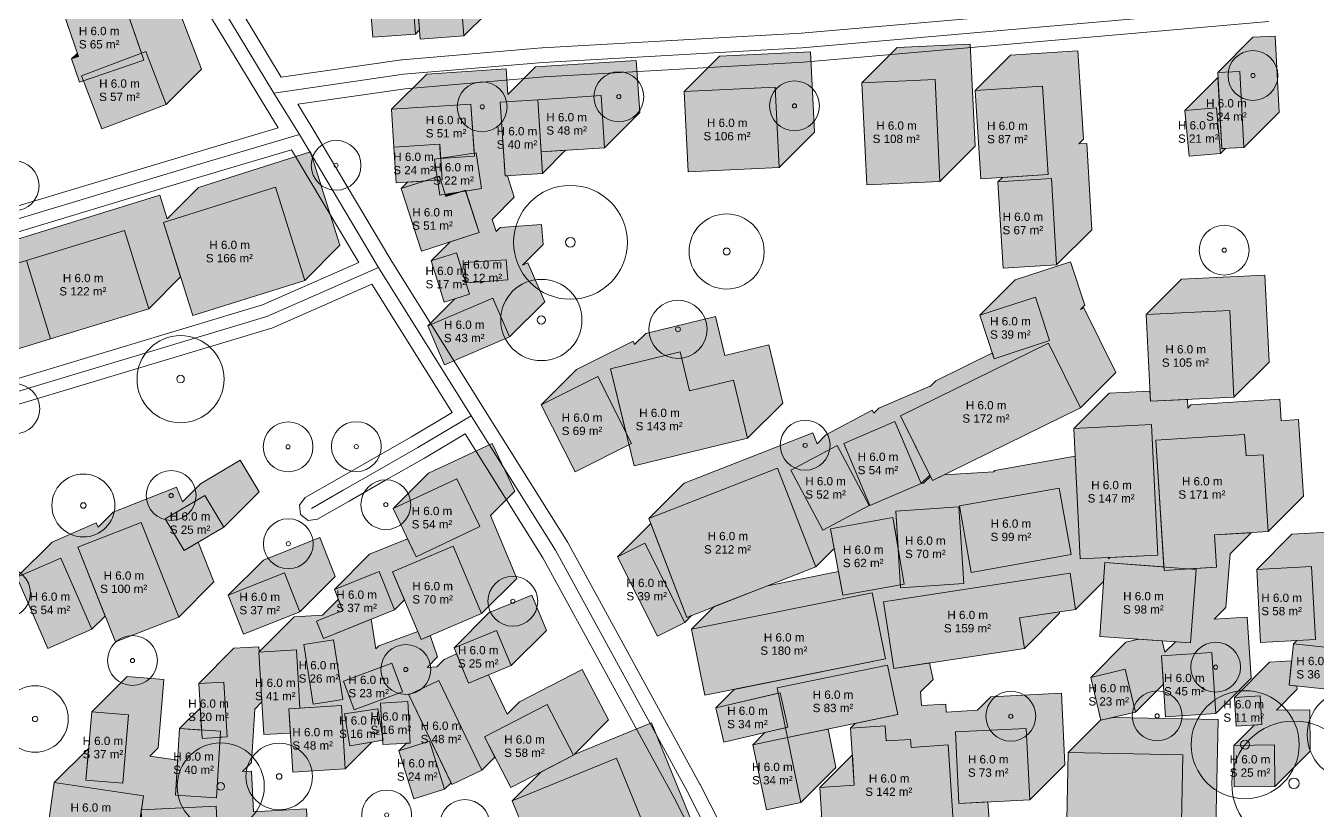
# Model space of a CAD drawing. Header units: metres. Extents: x -4 to 969, y -5 to 964.
# Drawn here: x 323.6 to 479, y 598.5 to 692.9 of the extents above; entities that cross this region are included whole.
import ezdxf

# ---------------------------------------------------------------- set-up
doc = ezdxf.new("R2010")
doc.units = ezdxf.units.M
doc.header["$MEASUREMENT"] = 0
for name, color, linetype, lineweight, true_color in [('TPX_BUILDING_AREAS_TEXT', 7, 'CONTINUOUS', 0, 0x000000), ('TPX_BUILDING_HEIGHTS_TEXT', 7, 'CONTINUOUS', 0, 0x000000), ('TPX_BUILDINGS', 7, 'CONTINUOUS', 0, 0x000000), ('TPX_BUILDINGS_HATCH', 7, 'CONTINUOUS', 0, 0xf0f0f0), ('TPX_BUILDINGS_SHADOWS_HATCH', 7, 'CONTINUOUS', 0, 0x000000), ('TPX_BUILDINGS_SHADOWS_OUTLINES', 7, 'CONTINUOUS', 0, 0x000000), ('TPX_ROADS_AXES', 7, 'CONTINUOUS', 0, 0x323232), ('TPX_ROADS_CONTOURS', 7, 'CONTINUOUS', 0, 0x646464), ('TPX_VEGETATION_TREES_INDIVIDUAL', 7, 'CONTINUOUS', 0, 0x136734)]:
    doc.layers.add(name, color=color, linetype=linetype, lineweight=lineweight, true_color=true_color)
doc.styles.add('TPX_TEXTE', font='arial.ttf')

# ---------------------------------------------------------------- blocks, each defined once
blk = doc.blocks.new('TREETR005_CR065')
at = {"layer": 'TPX_VEGETATION_TREES_INDIVIDUAL'}
for radius in [6.5, 0.542]:
    blk.add_circle((0, 0, 0.04), radius, dxfattribs=at)
blk = doc.blocks.new('TREETR005_CR049')
at = {"layer": 'TPX_VEGETATION_TREES_INDIVIDUAL'}
for radius in [4.89, 0.5]:
    blk.add_circle((0, 0, 0.04), radius, dxfattribs=at)
blk = doc.blocks.new('TREETR003_CR040')
at = {"layer": 'TPX_VEGETATION_TREES_INDIVIDUAL'}
for radius in [4, 0.333]:
    blk.add_circle((0, 0, 0.04), radius, dxfattribs=at)
blk = doc.blocks.new('TREETR003_CR030')
at = {"layer": 'TPX_VEGETATION_TREES_INDIVIDUAL'}
for radius in [3, 0.25]:
    blk.add_circle((0, 0, 0.04), radius, dxfattribs=at)
blk = doc.blocks.new('TREETR003_CR038')
at = {"layer": 'TPX_VEGETATION_TREES_INDIVIDUAL'}
for radius in [3.79, 0.333]:
    blk.add_circle((0, 0, 0.04), radius, dxfattribs=at)
blk = doc.blocks.new('TREETR005_CR052')
at = {"layer": 'TPX_VEGETATION_TREES_INDIVIDUAL'}
for radius in [5.24, 0.458]:
    blk.add_circle((0, 0, 0.04), radius, dxfattribs=at)
blk = doc.blocks.new('TREETR006_CR075')
at = {"layer": 'TPX_VEGETATION_TREES_INDIVIDUAL'}
for radius in [7.5, 0.625]:
    blk.add_circle((0, 0, 0.04), radius, dxfattribs=at)
blk = doc.blocks.new('TREETR006_CR069')
at = {"layer": 'TPX_VEGETATION_TREES_INDIVIDUAL'}
for radius in [6.85, 0.583]:
    blk.add_circle((0, 0, 0.04), radius, dxfattribs=at)
blk = doc.blocks.new('TREETR003_CR035')
at = {"layer": 'TPX_VEGETATION_TREES_INDIVIDUAL'}
for radius in [3.5, 0.292]:
    blk.add_circle((0, 0, 0.04), radius, dxfattribs=at)
blk = doc.blocks.new('TREETR005_CR054')
at = {"layer": 'TPX_VEGETATION_TREES_INDIVIDUAL'}
for radius in [5.44, 0.458]:
    blk.add_circle((0, 0, 0.04), radius, dxfattribs=at)
blk = doc.blocks.new('TREETR004_CR045')
at = {"layer": 'TPX_VEGETATION_TREES_INDIVIDUAL'}
for radius in [4.52, 0.417]:
    blk.add_circle((0, 0, 0.04), radius, dxfattribs=at)

msp = doc.modelspace()

# ---------------------------------------------------------------- hatches: boundary and pattern name
at = {"layer": 'TPX_BUILDINGS_HATCH'}
for points in [[(375.61, 700.53), (370.35, 700.11), (371.05, 691.29), (376.31, 691.7), (375.61, 700.53)], [(335, 696.84), (328.08, 694.48), (329.88, 689.2), (329.07, 688.92), (330.03, 686.11), (337.76, 688.77), (335, 696.84)], [(370.04, 697.55), (364.9, 697.16), (365.33, 691.53), (370.46, 691.92), (370.04, 697.55)], [(338.02, 689.83), (330.25, 686.88), (332.69, 680.49), (340.45, 683.45), (338.02, 689.83)], [(469.73, 687.42), (467.07, 687.29), (467.56, 678.12), (470.21, 678.26), (469.73, 687.42)], [(433.03, 686.46), (424.22, 686.03), (424.82, 673.75), (433.62, 674.17), (433.03, 686.46)], [(392.82, 684.5), (385.19, 684), (385.59, 677.73), (393.23, 678.23), (392.82, 684.5)], [(413.8, 685.53), (402.83, 685), (403.29, 675.34), (414.27, 675.87), (413.8, 685.53)], [(445.98, 685.64), (437.87, 685.12), (438.56, 674.5), (446.67, 675.02), (445.98, 685.64)], [(377.14, 683.48), (367.59, 682.86), (367.88, 678.32), (373.39, 678.68), (373.5, 676.95), (377.56, 677.21), (377.14, 683.48)], [(385.19, 684), (380.68, 683.71), (381.25, 674.83), (385.76, 675.13), (385.19, 684)], [(466.91, 683.05), (463.12, 682.72), (463.62, 677.21), (467.4, 677.54), (466.91, 683.05)], [(373.39, 678.68), (367.88, 678.32), (368.16, 673.99), (373.67, 674.35), (373.39, 678.68)], [(377.77, 677.62), (372.76, 676.87), (373.42, 672.52), (378.42, 673.33), (377.77, 677.62)], [(353.61, 673.47), (340.12, 669.22), (343.65, 658.02), (357.13, 662.26), (353.61, 673.47)], [(373.35, 674.8), (368.76, 673.32), (371.2, 665.79), (378.13, 668.03), (376.48, 673.11), (374.14, 672.35), (373.35, 674.8)], [(447.05, 674.51), (440.61, 674.12), (441.23, 663.73), (447.67, 664.12), (447.05, 674.51)], [(335.45, 668.28), (323.63, 664.64), (326.52, 655.23), (338.35, 658.86), (335.45, 668.28)], [(375.4, 665.57), (372.35, 664.6), (373.91, 659.65), (376.97, 660.62), (375.4, 665.57)], [(323.63, 664.64), (312.39, 661.19), (315.29, 651.77), (326.52, 655.23), (323.63, 664.64)], [(381.41, 664.74), (376.41, 664.4), (376.58, 661.99), (381.58, 662.33), (381.41, 664.74)], [(379.77, 660.14), (371.94, 656.79), (373.97, 652.11), (381.8, 655.46), (379.77, 660.14)], [(445.11, 660.26), (438.44, 658.08), (440.15, 652.84), (446.83, 655.04), (445.11, 660.26)], [(468.51, 658.64), (458.47, 658.15), (458.97, 647.71), (469.02, 648.19), (468.51, 658.64)], [(446.71, 654.72), (428.89, 645.95), (432.73, 638.17), (450.55, 646.93), (446.71, 654.72)], [(402.34, 653.67), (393.94, 651.64), (396.79, 639.93), (410.45, 643.26), (408.75, 650.26), (403.48, 648.99), (402.34, 653.67)], [(392.42, 650.7), (385.61, 647.29), (389.68, 639.21), (396.5, 642.62), (392.42, 650.7)], [(428.18, 645.27), (422.04, 642.64), (425.18, 635.19), (431.38, 637.82), (428.18, 645.27)], [(459.11, 644.9), (449.74, 644.45), (450.5, 628.75), (459.86, 629.21), (459.11, 644.9)], [(470.3, 643.73), (459.6, 643.03), (460.61, 627.34), (466.94, 627.76), (466.69, 631.62), (473.14, 632.03), (472.54, 641.28), (470.48, 641.14), (470.3, 643.73)], [(421.24, 642.4), (415.66, 639.42), (419.52, 632.19), (425.1, 635.17), (421.24, 642.4)], [(414.06, 639.67), (398.57, 633.6), (403.15, 621.71), (418.66, 627.78), (414.06, 639.67)], [(375.45, 638.39), (367.78, 634.82), (370.54, 629), (378.2, 632.65), (375.45, 638.39)], [(345.11, 636.37), (340.34, 633.55), (342.61, 629.75), (347.39, 632.57), (345.11, 636.37)], [(447.99, 637.27), (435.98, 635.13), (437.39, 627.12), (449.42, 629.26), (447.99, 637.27)], [(435.9, 635), (428.29, 634.5), (428.89, 625.28), (436.49, 625.78), (435.9, 635)], [(337.46, 633.13), (329.82, 630.14), (334.33, 618.76), (341.97, 621.74), (337.46, 633.13)], [(427.95, 633.72), (420.46, 632.38), (421.92, 624.38), (429.32, 625.69), (427.95, 633.72)], [(375, 630.29), (367.69, 627.18), (371.15, 619.05), (378.43, 622.16), (375, 630.29)], [(398.1, 630.65), (394.81, 628.99), (399.61, 619.44), (402.89, 621.1), (398.1, 630.65)], [(327.78, 628.84), (322.46, 626.53), (326.19, 617.96), (331.49, 620.27), (327.78, 628.84)], [(453.48, 628.32), (452.87, 619.39), (463.81, 618.66), (464.49, 627.46), (453.48, 628.32)], [(354.7, 627.08), (347.92, 624.37), (349.78, 619.68), (356.56, 622.37), (354.7, 627.08)], [(361.72, 622.53), (358.56, 621.25), (359.41, 619.16), (367.94, 622.61), (366.08, 627.23), (360.71, 625.06), (361.72, 622.53)], [(449.3, 627.02), (426.83, 623.56), (428.06, 615.55), (443.79, 617.97), (443.22, 621.63), (449.96, 622.67), (449.3, 627.02)], [(478.36, 627.83), (471.76, 627.48), (472.22, 618.68), (478.83, 619.03), (478.36, 627.83)], [(425.46, 624.67), (403.72, 620.27), (405.33, 612.34), (427.07, 616.73), (425.46, 624.67)], [(360.59, 619.02), (357.02, 618.46), (358.16, 611.27), (361.73, 611.84), (360.59, 619.02)], [(380.23, 620.14), (375.11, 618.03), (376.87, 613.79), (382, 615.9), (380.23, 620.14)], [(356.14, 617.79), (351.62, 617.51), (352.23, 607.59), (355.42, 607.78), (355.24, 610.7), (356.56, 610.78), (356.14, 617.79)], [(466.36, 617.49), (460.29, 617.09), (460.78, 609.73), (466.85, 610.13), (466.36, 617.49)], [(476.18, 618.51), (475.67, 613.53), (482.86, 612.79), (483.36, 617.76), (476.18, 618.51)], [(367.64, 616.18), (361.82, 614.04), (363.08, 610.59), (368.9, 612.73), (367.64, 616.18)], [(427.31, 615.96), (414.02, 613.22), (415.25, 607.23), (428.55, 610), (427.31, 615.96)], [(455.94, 615.46), (451.77, 614.47), (453.01, 609.32), (457.18, 610.31), (455.94, 615.46)], [(347.38, 613.92), (344.37, 613.74), (344.77, 607.13), (347.78, 607.32), (347.38, 613.92)], [(373.29, 614.11), (369.68, 612.38), (374.86, 601.6), (378.46, 603.32), (373.29, 614.11)], [(361.56, 611.08), (355.24, 610.7), (355.7, 603.09), (362.02, 603.48), (361.56, 611.08)], [(369.53, 611.56), (366.25, 611.36), (366.55, 606.39), (369.83, 606.58), (369.53, 611.56)], [(386.32, 611.2), (378.77, 607.31), (381.94, 601.22), (389.49, 605.11), (386.32, 611.2)], [(414.37, 612.63), (406.62, 610.83), (407.58, 606.68), (415.32, 608.48), (414.37, 612.63)], [(472.17, 612.27), (469.07, 612.07), (469.29, 608.6), (472.39, 608.81), (472.17, 612.27)], [(331.52, 610.35), (330.78, 602.12), (335.22, 601.74), (335.92, 609.97), (331.52, 610.35)], [(365.95, 610.7), (361.94, 610.09), (362.57, 606.25), (366.57, 606.91), (365.95, 610.7)], [(342.07, 608.32), (341.58, 600.3), (346.5, 599.99), (346.99, 607.99), (342.07, 608.32)], [(423.31, 601.49), (419.14, 601.22), (419.47, 596.14), (435.2, 597.16), (434.6, 606.36), (430.14, 606.06), (430.08, 607.02), (427.15, 606.83), (427.04, 608.65), (422.87, 608.38), (423.31, 601.49)], [(444.01, 608.33), (435.5, 607.92), (435.91, 599.32), (444.43, 599.73), (444.01, 608.33)], [(372.14, 606.82), (368.45, 605.64), (370.29, 599.85), (373.98, 601.02), (372.14, 606.82)], [(415.25, 607.23), (411.08, 606.37), (412.72, 598.56), (416.86, 599.41), (415.25, 607.23)], [(449.07, 605.45), (448.69, 586.97), (462.49, 586.69), (462.87, 605.18), (449.07, 605.45)], [(473.91, 606.35), (469, 606.29), (469.05, 601.29), (473.96, 601.35), (473.91, 606.35)], [(394.66, 604.76), (382.1, 599.63), (388.68, 583.52), (401.24, 588.64), (394.66, 604.76)], [(326.97, 601.82), (326.12, 595.79), (336.83, 594.23), (337.73, 600.24), (326.97, 601.82)], [(346.49, 598.97), (337.46, 598.53), (338.1, 585.25), (347.13, 585.68), (346.49, 598.97)]]:
    msp.add_hatch(color=256, dxfattribs=at).paths.add_polyline_path(points)
at = {"layer": 'TPX_BUILDINGS_SHADOWS_HATCH'}
for points in [[(314.93, 704.24), (310.69, 700), (317.17, 704.07), (325.69, 703.33), (331.95, 697.76), (331.01, 697.41), (328.08, 694.48), (335, 696.84), (337.47, 689.62), (338.02, 689.83), (340.45, 683.45), (344.69, 687.7), (342.26, 694.07), (341.71, 693.86), (339.24, 701.08), (333.22, 699.03), (336.2, 702), (329.93, 707.57), (321.42, 708.31), (314.93, 704.24)], [(368.81, 701.07), (364.9, 697.16), (370.04, 697.55), (370.46, 691.92), (370.96, 692.42), (370.35, 700.11), (375.61, 700.53), (376.31, 691.7), (379.05, 694.44), (376.49, 694.28), (375.56, 708.83), (372.9, 708.71), (368.65, 704.47), (374.23, 704.71), (374.39, 700.92), (368.83, 700.67), (368.81, 701.07)], [(428.47, 690.28), (424.22, 686.03), (433.03, 686.46), (433.62, 674.17), (437.86, 678.42), (437.27, 690.7), (428.47, 690.28)], [(471.31, 691.54), (467.07, 687.29), (469.73, 687.42), (470.21, 678.26), (474.45, 682.5), (473.97, 691.67), (471.31, 691.54)], [(329.74, 689.59), (329.07, 688.92), (329.88, 689.2), (329.74, 689.59)], [(407.07, 689.24), (402.83, 685), (413.8, 685.53), (414.27, 675.87), (418.51, 680.11), (418.04, 689.77), (407.07, 689.24)], [(442.11, 689.36), (437.87, 685.12), (445.98, 685.64), (446.67, 675.02), (441.16, 674.66), (440.61, 674.12), (447.05, 674.51), (447.67, 664.12), (451.91, 668.36), (451.29, 678.75), (450.35, 678.7), (450.91, 679.26), (450.23, 689.88), (442.11, 689.36)], [(467.1, 686.7), (463.12, 682.72), (466.91, 683.05), (467.4, 677.54), (468, 678.14), (467.56, 678.12), (467.1, 686.7)], [(373.5, 676.98), (373.42, 678.3), (373.5, 676.98), (373.5, 676.98)], [(305.17, 661.51), (300.92, 657.27), (306.72, 658.99), (309.45, 649.74), (310.03, 650.31), (307.32, 658.54), (312.68, 660.25), (312.39, 661.19), (323.63, 664.64), (335.45, 668.28), (338.35, 658.86), (342.18, 662.68), (340.12, 669.22), (353.61, 673.47), (357.13, 662.26), (361.37, 666.5), (357.85, 677.72), (344.36, 673.46), (340.57, 669.68), (339.7, 672.52), (327.87, 668.88), (316.63, 665.44), (315.11, 663.91), (311.56, 662.78), (311.2, 662.42), (310.97, 663.23), (305.17, 661.51)], [(388.55, 677.92), (385.6, 677.73), (385.76, 675.13), (388.55, 677.92)], [(369.52, 674.08), (368.76, 673.32), (371.52, 674.21), (369.52, 674.08)], [(374.58, 672.71), (374.05, 672.62), (374.14, 672.35), (375.94, 672.93), (374.58, 672.71)], [(462.71, 662.4), (458.47, 658.15), (468.51, 658.64), (469.02, 648.19), (473.26, 652.43), (472.75, 662.88), (462.71, 662.4)], [(389.85, 651.53), (385.61, 647.29), (392.42, 650.7), (395.8, 644.01), (393.94, 651.64), (402.34, 653.67), (403.48, 648.99), (408.75, 650.26), (410.45, 643.26), (414.69, 647.5), (413, 654.51), (407.72, 653.23), (406.58, 657.91), (398.19, 655.88), (396.86, 654.56), (396.67, 654.95), (389.85, 651.53)], [(364.95, 629.3), (360.71, 625.06), (366.08, 627.23), (367.94, 622.61), (369.13, 623.8), (367.69, 627.18), (375, 630.29), (378.43, 622.16), (382.68, 626.4), (379.49, 633.95), (382.44, 636.89), (379.7, 642.63), (372.02, 639.06), (367.78, 634.82), (375.45, 638.39), (378.2, 632.65), (370.54, 629), (369.52, 631.15), (364.95, 629.3)], [(326.71, 630.77), (322.46, 626.53), (327.78, 628.84), (331.49, 620.27), (333.1, 621.87), (329.82, 630.14), (337.46, 633.13), (341.97, 621.74), (346.21, 625.99), (344.32, 630.76), (342.61, 629.75), (340.34, 633.55), (345.11, 636.37), (347.39, 632.57), (351.63, 636.82), (349.36, 640.61), (344.58, 637.79), (342.4, 635.61), (341.7, 637.37), (334.07, 634.38), (332.25, 632.56), (332.02, 633.08), (326.71, 630.77)], [(398.81, 632.99), (394.81, 628.99), (398.1, 630.65), (402.89, 621.1), (403.72, 621.93), (403.15, 621.71), (398.81, 632.99)], [(352.16, 628.61), (347.92, 624.37), (354.7, 627.08), (356.56, 622.37), (360.81, 626.61), (358.94, 631.32), (352.16, 628.61)], [(456.01, 618.71), (451.77, 614.47), (455.94, 615.46), (457.18, 610.31), (460.52, 613.66), (460.29, 617.09), (466.36, 617.49), (466.85, 610.13), (471.09, 614.37), (470.6, 621.74), (466.63, 621.47), (468.06, 622.9), (468.55, 629.37), (471.08, 631.9), (466.69, 631.62), (466.94, 627.76), (463.56, 627.54), (464.49, 627.46), (463.81, 618.66), (461.98, 618.78), (460.71, 617.51), (460.38, 618.89), (457.55, 619.08), (456.01, 618.71)], [(476, 631.73), (471.76, 627.48), (478.36, 627.83), (478.83, 619.03), (476.59, 618.91), (476.18, 618.51), (483.36, 617.76), (482.86, 612.79), (487.11, 617.03), (487.61, 622.01), (482.34, 622.55), (483.07, 623.28), (482.61, 632.08), (476, 631.73)], [(379.35, 622.28), (375.11, 618.03), (380.23, 620.14), (382, 615.9), (386.24, 620.14), (384.48, 624.38), (379.35, 622.28)], [(448.01, 622.37), (443.22, 621.63), (443.79, 617.97), (448.03, 622.22), (448.01, 622.37)], [(471.45, 608.75), (469, 606.29), (473.91, 606.35), (473.96, 601.35), (478.2, 605.59), (478.16, 610.59), (474.13, 610.54), (476.64, 613.05), (476.61, 613.43), (475.67, 613.53), (475.97, 616.48), (473.31, 616.32), (469.07, 612.07), (472.17, 612.27), (472.39, 608.81), (471.45, 608.75)], [(344.55, 610.79), (342.07, 608.32), (344.71, 608.14), (344.55, 610.79)], [(453, 609.38), (449.07, 605.45), (462.87, 605.18), (462.49, 586.69), (466.73, 590.93), (467.11, 609.42), (454.47, 609.67), (453.01, 609.32), (453, 609.38)], [(412.54, 607.84), (411.08, 606.37), (415.25, 607.23), (415.01, 608.41), (412.54, 607.84)], [(416, 607.39), (415.25, 607.23), (416.86, 599.41), (421.1, 603.65), (420.15, 608.25), (416, 607.39)], [(423.08, 605.15), (419.14, 601.22), (423.31, 601.49), (423.08, 605.15)]]:
    msp.add_hatch(color=256, dxfattribs=at).paths.add_polyline_path(points)
h = msp.add_hatch(color=256, dxfattribs=at)
h.paths.add_polyline_path([(371.83, 687.1), (367.59, 682.86), (377.14, 683.48), (377.53, 677.58), (377.77, 677.62), (378.42, 673.33), (376.51, 673.02), (378.13, 668.03), (374.65, 666.91), (372.35, 664.6), (375.4, 665.57), (376.97, 660.62), (375.21, 660.06), (371.94, 656.79), (379.77, 660.14), (381.8, 655.46), (386.04, 659.7), (384.01, 664.39), (383.36, 664.11), (385.83, 666.57), (385.66, 668.98), (380.65, 668.65), (380.17, 668.16), (379.71, 669.61), (382.37, 672.28), (381.54, 674.85), (381.25, 674.83), (381.18, 675.95), (381.14, 676.06), (381.17, 676.08), (380.68, 683.71), (385.19, 684), (392.82, 684.5), (393.23, 678.23), (397.48, 682.47), (397.06, 688.74), (389.43, 688.24), (384.92, 687.95), (381.59, 684.62), (381.39, 687.72), (371.83, 687.1)])
h.paths.add_polyline_path([(376.41, 664.4), (381.41, 664.74), (381.58, 662.33), (378.76, 662.14), (378.28, 661.93), (378.46, 662.12), (376.58, 661.99), (376.41, 664.4)], flags=16)
h = msp.add_hatch(color=256, dxfattribs=at)
h.paths.add_polyline_path([(402.81, 637.85), (398.57, 633.6), (414.06, 639.67), (418.66, 627.78), (420.89, 630.01), (420.46, 632.38), (427.95, 633.72), (428.58, 630.06), (428.29, 634.5), (435.9, 635), (436.49, 625.78), (428.89, 625.28), (428.86, 625.61), (421.92, 624.38), (421.4, 627.23), (412.84, 625.5), (406.45, 623), (403.72, 620.27), (425.46, 624.67), (427.07, 616.73), (408.83, 613.04), (406.62, 610.83), (414.15, 612.58), (414.02, 613.22), (427.31, 615.96), (428.55, 610), (423.42, 608.93), (422.87, 608.38), (427.04, 608.65), (427.15, 606.83), (430.08, 607.02), (430.14, 606.06), (434.6, 606.36), (435.2, 597.16), (419.47, 596.14), (419.36, 597.94), (416.53, 595.12), (435.04, 596.52), (436.08, 582.73), (440.32, 586.97), (439.38, 599.49), (435.91, 599.32), (435.5, 607.92), (444.01, 608.33), (444.43, 599.73), (448.67, 603.97), (448.25, 612.57), (439.75, 612.16), (438.14, 610.55), (434.39, 610.3), (434.32, 611.26), (431.39, 611.08), (431.29, 612.75), (432.79, 614.24), (432.38, 616.22), (428.06, 615.55), (426.83, 623.56), (449.3, 627.02), (449.96, 622.67), (453.33, 626.03), (453.48, 628.32), (460.59, 627.77), (459.6, 643.03), (470.3, 643.73), (470.48, 641.14), (472.54, 641.28), (473.14, 632.03), (477.38, 636.28), (476.79, 645.52), (474.72, 645.38), (474.55, 647.98), (463.84, 647.27), (463.46, 646.89), (463.41, 647.92), (458.97, 647.71), (458.91, 648.93), (453.98, 648.69), (449.74, 644.45), (459.11, 644.9), (459.86, 629.21), (454.09, 628.93), (453.92, 628.76), (453.9, 628.92), (450.5, 628.75), (449.9, 641.1), (440.22, 639.38), (440.08, 639.24), (434.12, 638.85), (432.73, 638.17), (432.47, 638.68), (431.65, 637.86), (431.36, 637.81), (425.18, 635.19), (422.04, 642.64), (428.18, 645.27), (431.38, 637.82), (432.4, 638.84), (428.89, 645.95), (446.71, 654.72), (450.55, 646.93), (454.79, 651.17), (450.95, 658.96), (450.55, 658.76), (451.07, 659.28), (449.36, 664.5), (442.68, 662.32), (438.44, 658.08), (445.11, 660.26), (446.83, 655.04), (440.15, 652.84), (439.93, 653.53), (433.14, 650.19), (432.44, 649.49), (432.43, 649.52), (426.28, 646.88), (425.68, 646.28), (425.48, 646.64), (419.9, 643.67), (418.82, 642.58), (418.3, 643.92), (402.81, 637.85)])
h.paths.add_polyline_path([(415.66, 639.42), (421.24, 642.4), (425.1, 635.17), (419.52, 632.19), (415.66, 639.42)], flags=16)
h.paths.add_polyline_path([(435.98, 635.13), (447.99, 637.27), (449.42, 629.26), (437.39, 627.12), (435.98, 635.13)], flags=16)
h = msp.add_hatch(color=256, dxfattribs=at)
h.paths.add_polyline_path([(331.13, 605.98), (326.97, 601.82), (337.73, 600.24), (337.47, 598.53), (346.49, 598.97), (346.73, 594.06), (353.09, 594.42), (353.19, 592.77), (356.61, 592.96), (356.95, 587.16), (361.19, 591.41), (360.86, 597.2), (357.43, 597.01), (357.34, 598.66), (350.97, 598.3), (350.73, 603.21), (349.66, 603.16), (350.74, 604.24), (351.14, 610.67), (351.98, 611.52), (351.62, 617.51), (356.14, 617.79), (356.56, 610.78), (355.27, 610.7), (361.56, 611.08), (362.02, 603.48), (365.23, 606.69), (362.57, 606.25), (361.94, 610.09), (365.95, 610.7), (366.49, 607.4), (366.25, 611.36), (369.53, 611.56), (369.83, 606.58), (369.37, 606.56), (368.45, 605.64), (372.14, 606.82), (373.98, 601.02), (374.76, 601.8), (369.68, 612.38), (373.29, 614.11), (378.46, 603.32), (380.03, 604.89), (378.77, 607.31), (386.32, 611.2), (389.49, 605.11), (385.56, 603.09), (382.1, 599.63), (394.66, 604.76), (401.24, 588.64), (388.68, 583.52), (388.07, 585), (387.99, 584.97), (383.75, 580.73), (403.09, 589.14), (408.9, 575.81), (413.14, 580.05), (407.33, 593.38), (404.95, 592.35), (405.48, 592.88), (398.9, 609.01), (389.56, 605.19), (393.73, 609.36), (390.56, 615.44), (383.01, 611.55), (381.52, 610.05), (379.25, 614.77), (376.87, 613.79), (375.4, 617.33), (373.92, 616.62), (373.06, 615.76), (371.86, 615.69), (373.14, 616.97), (372.22, 619.51), (371.15, 619.05), (370.74, 620), (366.06, 618.28), (365.68, 617.9), (365.12, 621.47), (359.41, 619.16), (358.56, 621.25), (361.72, 622.53), (361.18, 623.87), (359.28, 621.97), (355.86, 621.76), (351.66, 617.55), (351.62, 618.16), (348.61, 617.99), (344.37, 613.74), (347.38, 613.92), (347.78, 607.32), (346.95, 607.27), (346.5, 599.99), (341.58, 600.3), (341.73, 602.78), (341.72, 602.78), (341.74, 602.96), (341.84, 604.5), (338.47, 604.99), (339.47, 605.99), (340.17, 614.21), (335.76, 614.59), (331.52, 610.35), (335.92, 609.97), (335.22, 601.74), (330.78, 602.12), (331.13, 605.98)])
h.paths.add_polyline_path([(357.02, 618.46), (360.59, 619.02), (361.73, 611.84), (358.16, 611.27), (357.02, 618.46)], flags=16)
h.paths.add_polyline_path([(361.82, 614.04), (367.64, 616.18), (368.9, 612.73), (363.08, 610.59), (361.82, 614.04)], flags=16)

# ---------------------------------------------------------------- linework, layer by layer
at = {"layer": 'TPX_BUILDINGS', "elevation": 0.04}
for points in [[(375.61, 700.53), (370.35, 700.11), (371.05, 691.29), (376.31, 691.7)], [(335, 696.84), (328.08, 694.48), (329.88, 689.2), (329.07, 688.92), (330.03, 686.11), (337.76, 688.77)], [(370.04, 697.55), (364.9, 697.16), (365.33, 691.53), (370.46, 691.92)], [(338.02, 689.83), (330.25, 686.88), (332.69, 680.49), (340.45, 683.45)], [(469.73, 687.42), (467.07, 687.29), (467.56, 678.12), (470.21, 678.26)], [(433.03, 686.46), (424.22, 686.03), (424.82, 673.75), (433.62, 674.17)], [(392.82, 684.5), (385.19, 684), (385.59, 677.73), (393.23, 678.23)], [(413.8, 685.53), (402.83, 685), (403.29, 675.34), (414.27, 675.87)], [(445.98, 685.64), (437.87, 685.12), (438.56, 674.5), (446.67, 675.02)], [(377.14, 683.48), (367.59, 682.86), (367.88, 678.32), (373.39, 678.68), (373.5, 676.95), (377.56, 677.21)], [(385.19, 684), (380.68, 683.71), (381.25, 674.83), (385.76, 675.13)], [(466.91, 683.05), (463.12, 682.72), (463.62, 677.21), (467.4, 677.54)], [(373.39, 678.68), (367.88, 678.32), (368.16, 673.99), (373.67, 674.35)], [(377.77, 677.62), (372.76, 676.87), (373.42, 672.52), (378.42, 673.33)], [(353.61, 673.47), (340.12, 669.22), (343.65, 658.02), (357.13, 662.26)], [(373.35, 674.8), (368.76, 673.32), (371.2, 665.79), (378.13, 668.03), (376.48, 673.11), (374.14, 672.35)], [(447.05, 674.51), (440.61, 674.12), (441.23, 663.73), (447.67, 664.12)], [(335.45, 668.28), (323.63, 664.64), (326.52, 655.23), (338.35, 658.86)], [(375.4, 665.57), (372.35, 664.6), (373.91, 659.65), (376.97, 660.62)], [(323.63, 664.64), (312.39, 661.19), (315.29, 651.77), (326.52, 655.23)], [(381.41, 664.74), (376.41, 664.4), (376.58, 661.99), (381.58, 662.33)], [(379.77, 660.14), (371.94, 656.79), (373.97, 652.11), (381.8, 655.46)], [(445.11, 660.26), (438.44, 658.08), (440.15, 652.84), (446.83, 655.04)], [(468.51, 658.64), (458.47, 658.15), (458.97, 647.71), (469.02, 648.19)], [(446.71, 654.72), (428.89, 645.95), (432.73, 638.17), (450.55, 646.93)], [(402.34, 653.67), (393.94, 651.64), (396.79, 639.93), (410.45, 643.26), (408.75, 650.26), (403.48, 648.99)], [(392.42, 650.7), (385.61, 647.29), (389.68, 639.21), (396.5, 642.62)], [(428.18, 645.27), (422.04, 642.64), (425.18, 635.19), (431.38, 637.82)], [(459.11, 644.9), (449.74, 644.45), (450.5, 628.75), (459.86, 629.21)], [(470.3, 643.73), (459.6, 643.03), (460.61, 627.34), (466.94, 627.76), (466.69, 631.62), (473.14, 632.03), (472.54, 641.28), (470.48, 641.14)], [(421.24, 642.4), (415.66, 639.42), (419.52, 632.19), (425.1, 635.17)], [(414.06, 639.67), (398.57, 633.6), (403.15, 621.71), (418.66, 627.78)], [(375.45, 638.39), (367.78, 634.82), (370.54, 629), (378.2, 632.65)], [(345.11, 636.37), (340.34, 633.55), (342.61, 629.75), (347.39, 632.57)], [(447.99, 637.27), (435.98, 635.13), (437.39, 627.12), (449.42, 629.26)], [(435.9, 635), (428.29, 634.5), (428.89, 625.28), (436.49, 625.78)], [(337.46, 633.13), (329.82, 630.14), (334.33, 618.76), (341.97, 621.74)], [(427.95, 633.72), (420.46, 632.38), (421.92, 624.38), (429.32, 625.69)], [(375, 630.29), (367.69, 627.18), (371.15, 619.05), (378.43, 622.16)], [(398.1, 630.65), (394.81, 628.99), (399.61, 619.44), (402.89, 621.1)], [(327.78, 628.84), (322.46, 626.53), (326.19, 617.96), (331.49, 620.27)], [(453.48, 628.32), (452.87, 619.39), (463.81, 618.66), (464.49, 627.46)], [(354.7, 627.08), (347.92, 624.37), (349.78, 619.68), (356.56, 622.37)], [(361.72, 622.53), (358.56, 621.25), (359.41, 619.16), (367.94, 622.61), (366.08, 627.23), (360.71, 625.06)], [(449.3, 627.02), (426.83, 623.56), (428.06, 615.55), (443.79, 617.97), (443.22, 621.63), (449.96, 622.67)], [(478.36, 627.83), (471.76, 627.48), (472.22, 618.68), (478.83, 619.03)], [(425.46, 624.67), (403.72, 620.27), (405.33, 612.34), (427.07, 616.73)], [(360.59, 619.02), (357.02, 618.46), (358.16, 611.27), (361.73, 611.84)], [(380.23, 620.14), (375.11, 618.03), (376.87, 613.79), (382, 615.9)], [(356.14, 617.79), (351.62, 617.51), (352.23, 607.59), (355.42, 607.78), (355.24, 610.7), (356.56, 610.78)], [(466.36, 617.49), (460.29, 617.09), (460.78, 609.73), (466.85, 610.13)], [(476.18, 618.51), (475.67, 613.53), (482.86, 612.79), (483.36, 617.76)], [(367.64, 616.18), (361.82, 614.04), (363.08, 610.59), (368.9, 612.73)], [(427.31, 615.96), (414.02, 613.22), (415.25, 607.23), (428.55, 610)], [(455.94, 615.46), (451.77, 614.47), (453.01, 609.32), (457.18, 610.31)], [(347.38, 613.92), (344.37, 613.74), (344.77, 607.13), (347.78, 607.32)], [(373.29, 614.11), (369.68, 612.38), (374.86, 601.6), (378.46, 603.32)], [(361.56, 611.08), (355.24, 610.7), (355.7, 603.09), (362.02, 603.48)], [(369.53, 611.56), (366.25, 611.36), (366.55, 606.39), (369.83, 606.58)], [(386.32, 611.2), (378.77, 607.31), (381.94, 601.22), (389.49, 605.11)], [(414.37, 612.63), (406.62, 610.83), (407.58, 606.68), (415.32, 608.48)], [(472.17, 612.27), (469.07, 612.07), (469.29, 608.6), (472.39, 608.81)], [(331.52, 610.35), (330.78, 602.12), (335.22, 601.74), (335.92, 609.97)], [(365.95, 610.7), (361.94, 610.09), (362.57, 606.25), (366.57, 606.91)], [(342.07, 608.32), (341.58, 600.3), (346.5, 599.99), (346.99, 607.99)], [(423.31, 601.49), (419.14, 601.22), (419.47, 596.14), (435.2, 597.16), (434.6, 606.36), (430.14, 606.06), (430.08, 607.02), (427.15, 606.83), (427.04, 608.65), (422.87, 608.38)], [(444.01, 608.33), (435.5, 607.92), (435.91, 599.32), (444.43, 599.73)], [(372.14, 606.82), (368.45, 605.64), (370.29, 599.85), (373.98, 601.02)], [(415.25, 607.23), (411.08, 606.37), (412.72, 598.56), (416.86, 599.41)], [(449.07, 605.45), (448.69, 586.97), (462.49, 586.69), (462.87, 605.18)], [(473.91, 606.35), (469, 606.29), (469.05, 601.29), (473.96, 601.35)], [(394.66, 604.76), (382.1, 599.63), (388.68, 583.52), (401.24, 588.64)], [(326.97, 601.82), (326.12, 595.79), (336.83, 594.23), (337.73, 600.24)], [(346.49, 598.97), (337.46, 598.53), (338.1, 585.25), (347.13, 585.68)]]:
    msp.add_lwpolyline(points, close=True, dxfattribs=at)
at = {"layer": 'TPX_BUILDINGS_SHADOWS_OUTLINES', "elevation": 0.04}
for points in [[(314.93, 704.24), (310.69, 700), (317.17, 704.07), (325.69, 703.33), (331.95, 697.76), (331.01, 697.41), (328.08, 694.48), (335, 696.84), (337.47, 689.62), (338.02, 689.83), (340.45, 683.45), (344.69, 687.7), (342.26, 694.07), (341.71, 693.86), (339.24, 701.08), (333.22, 699.03), (336.2, 702), (329.93, 707.57), (321.42, 708.31)], [(368.81, 701.07), (364.9, 697.16), (370.04, 697.55), (370.46, 691.92), (370.96, 692.42), (370.35, 700.11), (375.61, 700.53), (376.31, 691.7), (379.05, 694.44), (376.49, 694.28), (375.56, 708.83), (372.9, 708.71), (368.65, 704.47), (374.23, 704.71), (374.39, 700.92), (368.83, 700.67)], [(428.47, 690.28), (424.22, 686.03), (433.03, 686.46), (433.62, 674.17), (437.86, 678.42), (437.27, 690.7)], [(471.31, 691.54), (467.07, 687.29), (469.73, 687.42), (470.21, 678.26), (474.45, 682.5), (473.97, 691.67)], [(329.74, 689.59), (329.07, 688.92), (329.88, 689.2)], [(407.07, 689.24), (402.83, 685), (413.8, 685.53), (414.27, 675.87), (418.51, 680.11), (418.04, 689.77)], [(442.11, 689.36), (437.87, 685.12), (445.98, 685.64), (446.67, 675.02), (441.16, 674.66), (440.61, 674.12), (447.05, 674.51), (447.67, 664.12), (451.91, 668.36), (451.29, 678.75), (450.35, 678.7), (450.91, 679.26), (450.23, 689.88)], [(371.83, 687.1), (367.59, 682.86), (377.14, 683.48), (377.53, 677.58), (377.77, 677.62), (378.42, 673.33), (376.51, 673.02), (378.13, 668.03), (374.65, 666.91), (372.35, 664.6), (375.4, 665.57), (376.97, 660.62), (375.21, 660.06), (371.94, 656.79), (379.77, 660.14), (381.8, 655.46), (386.04, 659.7), (384.01, 664.39), (383.36, 664.11), (385.83, 666.57), (385.66, 668.98), (380.65, 668.65), (380.17, 668.16), (379.71, 669.61), (382.37, 672.28), (381.54, 674.85), (381.25, 674.83), (381.18, 675.95), (381.14, 676.06), (381.17, 676.08), (380.68, 683.71), (385.19, 684), (392.82, 684.5), (393.23, 678.23), (397.48, 682.47), (397.06, 688.74), (389.43, 688.24), (384.92, 687.95), (381.59, 684.62), (381.39, 687.72)], [(467.1, 686.7), (463.12, 682.72), (466.91, 683.05), (467.4, 677.54), (468, 678.14), (467.56, 678.12)], [(373.5, 676.98), (373.42, 678.3), (373.5, 676.98)], [(388.55, 677.92), (385.6, 677.73), (385.76, 675.13)], [(369.52, 674.08), (368.76, 673.32), (371.52, 674.21)], [(374.58, 672.71), (374.05, 672.62), (374.14, 672.35), (375.94, 672.93)], [(376.41, 664.4), (381.41, 664.74), (381.58, 662.33), (378.76, 662.14), (378.28, 661.93), (378.46, 662.12), (376.58, 661.99)], [(462.71, 662.4), (458.47, 658.15), (468.51, 658.64), (469.02, 648.19), (473.26, 652.43), (472.75, 662.88)], [(389.85, 651.53), (385.61, 647.29), (392.42, 650.7), (395.8, 644.01), (393.94, 651.64), (402.34, 653.67), (403.48, 648.99), (408.75, 650.26), (410.45, 643.26), (414.69, 647.5), (413, 654.51), (407.72, 653.23), (406.58, 657.91), (398.19, 655.88), (396.86, 654.56), (396.67, 654.95)], [(364.95, 629.3), (360.71, 625.06), (366.08, 627.23), (367.94, 622.61), (369.13, 623.8), (367.69, 627.18), (375, 630.29), (378.43, 622.16), (382.68, 626.4), (379.49, 633.95), (382.44, 636.89), (379.7, 642.63), (372.02, 639.06), (367.78, 634.82), (375.45, 638.39), (378.2, 632.65), (370.54, 629), (369.52, 631.15)], [(415.66, 639.42), (421.24, 642.4), (425.1, 635.17), (419.52, 632.19)], [(326.71, 630.77), (322.46, 626.53), (327.78, 628.84), (331.49, 620.27), (333.1, 621.87), (329.82, 630.14), (337.46, 633.13), (341.97, 621.74), (346.21, 625.99), (344.32, 630.76), (342.61, 629.75), (340.34, 633.55), (345.11, 636.37), (347.39, 632.57), (351.63, 636.82), (349.36, 640.61), (344.58, 637.79), (342.4, 635.61), (341.7, 637.37), (334.07, 634.38), (332.25, 632.56), (332.02, 633.08)], [(435.98, 635.13), (447.99, 637.27), (449.42, 629.26), (437.39, 627.12)], [(398.81, 632.99), (394.81, 628.99), (398.1, 630.65), (402.89, 621.1), (403.72, 621.93), (403.15, 621.71)], [(352.16, 628.61), (347.92, 624.37), (354.7, 627.08), (356.56, 622.37), (360.81, 626.61), (358.94, 631.32)], [(456.01, 618.71), (451.77, 614.47), (455.94, 615.46), (457.18, 610.31), (460.52, 613.66), (460.29, 617.09), (466.36, 617.49), (466.85, 610.13), (471.09, 614.37), (470.6, 621.74), (466.63, 621.47), (468.06, 622.9), (468.55, 629.37), (471.08, 631.9), (466.69, 631.62), (466.94, 627.76), (463.56, 627.54), (464.49, 627.46), (463.81, 618.66), (461.98, 618.78), (460.71, 617.51), (460.38, 618.89), (457.55, 619.08)], [(476, 631.73), (471.76, 627.48), (478.36, 627.83), (478.83, 619.03), (476.59, 618.91), (476.18, 618.51), (483.36, 617.76), (482.86, 612.79), (487.11, 617.03), (487.61, 622.01), (482.34, 622.55), (483.07, 623.28), (482.61, 632.08)], [(379.35, 622.28), (375.11, 618.03), (380.23, 620.14), (382, 615.9), (386.24, 620.14), (384.48, 624.38)], [(448.01, 622.37), (443.22, 621.63), (443.79, 617.97), (448.03, 622.22)], [(357.02, 618.46), (360.59, 619.02), (361.73, 611.84), (358.16, 611.27)], [(361.82, 614.04), (367.64, 616.18), (368.9, 612.73), (363.08, 610.59)], [(471.45, 608.75), (469, 606.29), (473.91, 606.35), (473.96, 601.35), (478.2, 605.59), (478.16, 610.59), (474.13, 610.54), (476.64, 613.05), (476.61, 613.43), (475.67, 613.53), (475.97, 616.48), (473.31, 616.32), (469.07, 612.07), (472.17, 612.27), (472.39, 608.81)], [(344.55, 610.79), (342.07, 608.32), (344.71, 608.14)], [(453, 609.38), (449.07, 605.45), (462.87, 605.18), (462.49, 586.69), (466.73, 590.93), (467.11, 609.42), (454.47, 609.67), (453.01, 609.32)], [(412.54, 607.84), (411.08, 606.37), (415.25, 607.23), (415.01, 608.41)], [(416, 607.39), (415.25, 607.23), (416.86, 599.41), (421.1, 603.65), (420.15, 608.25)], [(423.08, 605.15), (419.14, 601.22), (423.31, 601.49)]]:
    msp.add_lwpolyline(points, close=True, dxfattribs=at)
for points in [[(312.39, 661.19), (323.63, 664.64), (335.45, 668.28), (338.35, 658.86), (342.18, 662.68), (340.12, 669.22), (353.61, 673.47), (357.13, 662.26), (361.37, 666.5), (357.85, 677.72), (344.36, 673.46), (340.57, 669.68), (339.7, 672.52), (327.87, 668.88), (316.63, 665.44)], [(440.32, 586.97), (439.38, 599.49), (435.91, 599.32), (435.5, 607.92), (444.01, 608.33), (444.43, 599.73), (448.67, 603.97), (448.25, 612.57), (439.75, 612.16), (438.14, 610.55), (434.39, 610.3), (434.32, 611.26), (431.39, 611.08), (431.29, 612.75), (432.79, 614.24), (432.38, 616.22), (428.06, 615.55), (426.83, 623.56), (449.3, 627.02), (449.96, 622.67), (453.33, 626.03), (453.48, 628.32), (460.59, 627.77), (459.6, 643.03), (470.3, 643.73), (470.48, 641.14), (472.54, 641.28), (473.14, 632.03), (477.38, 636.28), (476.79, 645.52), (474.72, 645.38), (474.55, 647.98), (463.84, 647.27), (463.46, 646.89), (463.41, 647.92), (458.97, 647.71), (458.91, 648.93), (453.98, 648.69), (449.74, 644.45), (459.11, 644.9), (459.86, 629.21), (454.09, 628.93), (453.92, 628.76), (453.9, 628.92), (450.5, 628.75), (449.9, 641.1), (440.22, 639.38), (440.08, 639.24), (434.12, 638.85), (432.73, 638.17), (432.47, 638.68), (431.65, 637.86), (431.36, 637.81), (425.18, 635.19), (422.04, 642.64), (428.18, 645.27), (431.38, 637.82), (432.4, 638.84), (428.89, 645.95), (446.71, 654.72), (450.55, 646.93), (454.79, 651.17), (450.95, 658.96), (450.55, 658.76), (451.07, 659.28), (449.36, 664.5), (442.68, 662.32), (438.44, 658.08), (445.11, 660.26), (446.83, 655.04), (440.15, 652.84), (439.93, 653.53), (433.14, 650.19), (432.44, 649.49), (432.43, 649.52), (426.28, 646.88), (425.68, 646.28), (425.48, 646.64), (419.9, 643.67), (418.82, 642.58), (418.3, 643.92), (402.81, 637.85), (398.57, 633.6), (414.06, 639.67), (418.66, 627.78), (420.89, 630.01), (420.46, 632.38), (427.95, 633.72), (428.58, 630.06), (428.29, 634.5), (435.9, 635), (436.49, 625.78), (428.89, 625.28), (428.86, 625.61), (421.92, 624.38), (421.4, 627.23), (412.84, 625.5), (406.45, 623), (403.72, 620.27), (425.46, 624.67), (427.07, 616.73), (408.83, 613.04), (406.62, 610.83), (414.15, 612.58), (414.02, 613.22), (427.31, 615.96), (428.55, 610), (423.42, 608.93), (422.87, 608.38), (427.04, 608.65), (427.15, 606.83), (430.08, 607.02), (430.14, 606.06), (434.6, 606.36), (435.2, 597.16)], [(405.48, 592.88), (398.9, 609.01), (389.56, 605.19), (393.73, 609.36), (390.56, 615.44), (383.01, 611.55), (381.52, 610.05), (379.25, 614.77), (376.87, 613.79), (375.4, 617.33), (373.92, 616.62), (373.06, 615.76), (371.86, 615.69), (373.14, 616.97), (372.22, 619.51), (371.15, 619.05), (370.74, 620), (366.06, 618.28), (365.68, 617.9), (365.12, 621.47), (359.41, 619.16), (358.56, 621.25), (361.72, 622.53), (361.18, 623.87), (359.28, 621.97), (355.86, 621.76), (351.66, 617.55), (351.62, 618.16), (348.61, 617.99), (344.37, 613.74), (347.38, 613.92), (347.78, 607.32), (346.95, 607.27), (346.5, 599.99), (341.58, 600.3), (341.73, 602.78), (341.72, 602.78), (341.74, 602.96), (341.84, 604.5), (338.47, 604.99), (339.47, 605.99), (340.17, 614.21), (335.76, 614.59), (331.52, 610.35), (335.92, 609.97), (335.22, 601.74), (330.78, 602.12), (331.13, 605.98), (326.97, 601.82), (337.73, 600.24), (337.47, 598.53), (346.49, 598.97), (346.73, 594.06)], [(357.43, 597.01), (357.34, 598.66), (350.97, 598.3), (350.73, 603.21), (349.66, 603.16), (350.74, 604.24), (351.14, 610.67), (351.98, 611.52), (351.62, 617.51), (356.14, 617.79), (356.56, 610.78), (355.27, 610.7), (361.56, 611.08), (362.02, 603.48), (365.23, 606.69), (362.57, 606.25), (361.94, 610.09), (365.95, 610.7), (366.49, 607.4), (366.25, 611.36), (369.53, 611.56), (369.83, 606.58), (369.37, 606.56), (368.45, 605.64), (372.14, 606.82), (373.98, 601.02), (374.76, 601.8), (369.68, 612.38), (373.29, 614.11), (378.46, 603.32), (380.03, 604.89), (378.77, 607.31), (386.32, 611.2), (389.49, 605.11), (385.56, 603.09), (382.1, 599.63), (394.66, 604.76), (401.24, 588.64)]]:
    msp.add_lwpolyline(points, dxfattribs=at)
at = {"layer": 'TPX_ROADS_AXES', "elevation": 0.03}
for points in [[(353.41, 684.82), (369.03, 687.07), (385.85, 688.51), (417.05, 690.27), (473.12, 695.16), (501.92, 696.7), (513.03, 696.55), (521.71, 697.06), (537.02, 698.42), (598.47, 702.35), (691.22, 709.32)], [(341.82, 704), (353.41, 684.82)], [(353.41, 684.82), (356.49, 679.82), (366.03, 663.81), (377.17, 645.97), (387.33, 629.78), (403.18, 600.78), (416.72, 574.17), (421.17, 563.05), (427.91, 544.48)], [(356.49, 679.82), (343.89, 676.08), (318.34, 668.4), (314.72, 668.03), (310.53, 667.91), (307.85, 667.32), (305.17, 665.93), (297.38, 661.15)], [(299.7, 642.02), (352.58, 657.9), (366.03, 663.81)], [(377.17, 645.97), (370.77, 642.14), (366.14, 639.5), (361.76, 637), (357.94, 634.82)]]:
    msp.add_lwpolyline(points, dxfattribs=at)
at = {"layer": 'TPX_ROADS_CONTOURS', "elevation": 0.03}
for points in [[(323.01, 704.48), (323.62, 704.01), (324.38, 704.1), (324.85, 704.7), (324.93, 704.99), (340.9, 700.63), (341.75, 700.73), (351.91, 683.91), (353.94, 680.62), (343.45, 677.51), (318.04, 669.88)], [(471.73, 696.8), (416.93, 692.02), (385.75, 690.26), (385.7, 690.26), (368.88, 688.82), (368.78, 688.81), (354.31, 686.72), (344.77, 702.52)], [(417.74, 576.03), (404.74, 601.58), (404.71, 601.62), (388.86, 630.62), (388.81, 630.71), (378.66, 646.9), (367.52, 664.72), (357.99, 680.71), (356.3, 683.47), (369.23, 685.33), (385.97, 686.77), (417.15, 688.52), (417.2, 688.53), (473.24, 693.42)], [(318.77, 666.96), (344.31, 674.64), (355.55, 677.97), (363.64, 664.4), (352.06, 659.31), (299.27, 643.45)], [(300.13, 640.58), (353.01, 656.46), (353.18, 656.53), (365.21, 661.81), (374.88, 646.35), (370.01, 643.43), (365.4, 640.81), (361.01, 638.31), (357.2, 636.12), (356.49, 635.21), (356.64, 634.07), (357.55, 633.37), (358.69, 633.51), (362.5, 635.7), (366.88, 638.2), (371.54, 640.85), (376.47, 643.8), (385.82, 628.89), (401.63, 599.97), (415.13, 573.45)]]:
    msp.add_lwpolyline(points, dxfattribs=at)

# ---------------------------------------------------------------- block references
at = {"layer": 'TPX_VEGETATION_TREES_INDIVIDUAL'}
for name, p in [('TREETR003_CR030', (471.31, 686.92, 0.04)), ('TREETR003_CR030', (394.96, 684.37, 0.04)), ('TREETR003_CR030', (378.51, 683.16, 0.04)), ('TREETR003_CR030', (416.11, 683.27, 0.04)), ('TREETR003_CR030', (360.91, 676.11, 0.04)), ('TREETR003_CR030', (322.14, 673.66, 0.04)), ('TREETR006_CR069', (389.13, 666.85, 0.04)), ('TREETR004_CR045', (407.93, 665.74, 0.04)), ('TREETR003_CR030', (467.85, 665.9, 0.04)), ('TREETR005_CR049', (385.63, 657.5, 0.04)), ('TREETR003_CR035', (402.08, 656.38, 0.04)), ('TREETR005_CR052', (342.18, 650.38, 0.04)), ('TREETR003_CR030', (322.22, 646.82, 0.04)), ('TREETR003_CR030', (417.4, 642.42, 0.04)), ('TREETR003_CR030', (355.13, 642.24, 0.04)), ('TREETR003_CR030', (363.35, 642.26, 0.04)), ('TREETR003_CR030', (341.05, 636.37, 0.04)), ('TREETR003_CR038', (330.48, 635.17, 0.04)), ('TREETR003_CR030', (366.9, 635.27, 0.04)), ('TREETR003_CR030', (355.16, 630.57, 0.04)), ('TREETR003_CR030', (321.11, 624.64, 0.04)), ('TREETR003_CR030', (382.2, 623.64, 0.04)), ('TREETR003_CR030', (336.4, 616.51, 0.04)), ('TREETR003_CR030', (369.3, 615.43, 0.04)), ('TREETR003_CR030', (466.82, 615.71, 0.04)), ('TREETR003_CR040', (324.67, 609.47, 0.04)), ('TREETR003_CR030', (442.16, 609.8, 0.04)), ('TREETR003_CR030', (459.78, 609.85, 0.04)), ('TREETR005_CR065', (470.37, 606.38, 0.04)), ('TREETR005_CR054', (483.29, 607.58, 0.04)), ('TREETR006_CR075', (476.25, 601.73, 0.04)), ('TREETR005_CR052', (347.02, 601.36, 0.04)), ('TREETR003_CR040', (354.06, 602.55, 0.04)), ('TREETR003_CR030', (367, 597.92, 0.04)), ('TREETR003_CR030', (376.4, 596.78, 0.04))]:
    msp.add_blockref(name, p, dxfattribs=at)

# ---------------------------------------------------------------- texts
at = {"layer": 'TPX_BUILDING_AREAS_TEXT', "style": 'TPX_TEXTE'}
for s, p in [('S 65 m²', (329.94, 690.18, 0.05)), ('S 57 m²', (332.38, 683.86, 0.05)), ('S 24 m²', (465.67, 681.48, 0.05)), ('S 51 m²', (371.71, 679.47, 0.05)), ('S 48 m²', (386.23, 679.81, 0.05)), ('S 106 m²', (405.15, 679.13, 0.05)), ('S 108 m²', (425.52, 678.8, 0.05)), ('S 87 m²', (439.3, 678.77, 0.05)), ('S 21 m²', (462.29, 678.83, 0.05)), ('S 40 m²', (380.25, 678.12, 0.05)), ('S 24 m²', (367.8, 675.04, 0.05)), ('S 22 m²', (372.61, 673.78, 0.05)), ('S 51 m²', (370.08, 668.36, 0.05)), ('S 67 m²', (441.16, 667.82, 0.05)), ('S 166 m²', (345.23, 664.44, 0.05)), ('S 12 m²', (376.02, 662.07, 0.05)), ('S 122 m²', (327.59, 660.45, 0.05)), ('S 17 m²', (371.68, 661.31, 0.05)), ('S 39 m²', (439.66, 655.25, 0.05)), ('S 43 m²', (373.9, 654.83, 0.05)), ('S 105 m²', (460.34, 651.87, 0.05)), ('S 172 m²', (436.32, 645.14, 0.05)), ('S 69 m²', (388.08, 643.65, 0.05)), ('S 143 m²', (396.98, 644.22, 0.05)), ('S 54 m²', (423.72, 638.93, 0.05)), ('S 52 m²', (417.41, 636, 0.05)), ('S 147 m²', (451.4, 635.53, 0.05)), ('S 171 m²', (462.33, 635.99, 0.05)), ('S 54 m²', (370.01, 632.41, 0.05)), ('S 25 m²', (340.89, 631.76, 0.05)), ('S 99 m²', (439.72, 630.89, 0.05)), ('S 212 m²', (405.21, 629.39, 0.05)), ('S 70 m²', (429.42, 628.84, 0.05)), ('S 62 m²', (421.94, 627.75, 0.05)), ('S 100 m²', (332.5, 624.64, 0.05)), ('S 70 m²', (370.09, 623.37, 0.05)), ('S 39 m²', (395.87, 623.75, 0.05)), ('S 54 m²', (324.01, 622.1, 0.05)), ('S 37 m²', (349.27, 622.07, 0.05)), ('S 37 m²', (360.94, 622.34, 0.05)), ('S 98 m²', (455.68, 622.16, 0.05)), ('S 58 m²', (472.32, 621.96, 0.05)), ('S 159 m²', (434.1, 619.9, 0.05)), ('S 180 m²', (412, 617.2, 0.05)), ('S 25 m²', (375.58, 615.66, 0.05)), ('S 26 m²', (356.4, 613.85, 0.05)), ('S 36 m²', (476.54, 614.35, 0.05)), ('S 41 m²', (351.15, 611.73, 0.05)), ('S 23 m²', (362.39, 612.08, 0.05)), ('S 45 m²', (460.6, 612.31, 0.05)), ('S 83 m²', (418.3, 610.3, 0.05)), ('S 23 m²', (451.5, 611.09, 0.05)), ('S 20 m²', (343.1, 609.23, 0.05)), ('S 11 m²', (467.75, 609.14, 0.05)), ('S 16 m²', (361.28, 607.19, 0.05)), ('S 16 m²', (365.06, 607.67, 0.05)), ('S 34 m²', (408, 608.36, 0.05)), ('S 48 m²', (355.65, 605.79, 0.05)), ('S 48 m²', (371.1, 606.56, 0.05)), ('S 37 m²', (330.39, 604.74, 0.05)), ('S 58 m²', (381.15, 604.91, 0.05)), ('S 40 m²', (341.31, 602.85, 0.05)), ('S 73 m²', (436.99, 602.52, 0.05)), ('S 25 m²', (468.51, 602.52, 0.05)), ('S 24 m²', (368.24, 602.04, 0.05)), ('S 34 m²', (411, 601.6, 0.05)), ('S 142 m²', (424.63, 600.22, 0.05))]:
    msp.add_text(s, height=1, dxfattribs=at).set_placement(p)
at = {"layer": 'TPX_BUILDING_HEIGHTS_TEXT', "style": 'TPX_TEXTE'}
for p in [(329.94, 691.78, 0.05), (332.38, 685.46, 0.05), (465.67, 683.08, 0.05), (371.71, 681.07, 0.05), (386.23, 681.41, 0.05), (405.57, 680.73, 0.05), (425.95, 680.4, 0.05), (439.3, 680.37, 0.05), (462.29, 680.43, 0.05), (380.25, 679.72, 0.05), (367.8, 676.64, 0.05), (372.61, 675.38, 0.05), (370.08, 669.96, 0.05), (441.16, 669.42, 0.05), (345.65, 666.04, 0.05), (376.02, 663.67, 0.05), (328.01, 662.05, 0.05), (371.68, 662.91, 0.05), (439.66, 656.85, 0.05), (373.9, 656.43, 0.05), (460.77, 653.47, 0.05), (436.74, 646.74, 0.05), (388.08, 645.25, 0.05), (397.41, 645.82, 0.05), (423.72, 640.53, 0.05), (417.41, 637.6, 0.05), (451.83, 637.13, 0.05), (462.76, 637.59, 0.05), (370.01, 634.01, 0.05), (340.89, 633.36, 0.05), (439.72, 632.49, 0.05), (405.64, 630.99, 0.05), (429.42, 630.44, 0.05), (421.94, 629.35, 0.05), (332.92, 626.24, 0.05), (370.09, 624.97, 0.05), (395.87, 625.35, 0.05), (324.01, 623.7, 0.05), (349.27, 623.67, 0.05), (360.94, 623.94, 0.05), (455.68, 623.76, 0.05), (472.32, 623.56, 0.05), (434.52, 621.5, 0.05), (412.42, 618.8, 0.05), (375.58, 617.26, 0.05), (356.4, 615.45, 0.05), (476.54, 615.95, 0.05), (351.15, 613.33, 0.05), (362.39, 613.68, 0.05), (460.6, 613.91, 0.05), (418.3, 611.9, 0.05), (451.5, 612.69, 0.05), (343.1, 610.83, 0.05), (467.75, 610.74, 0.05), (361.28, 608.79, 0.05), (365.06, 609.27, 0.05), (408, 609.96, 0.05), (355.65, 607.39, 0.05), (371.1, 608.16, 0.05), (330.39, 606.34, 0.05), (381.15, 606.51, 0.05), (341.31, 604.45, 0.05), (436.99, 604.12, 0.05), (468.51, 604.12, 0.05), (368.24, 603.64, 0.05), (411, 603.2, 0.05), (425.06, 601.82, 0.05), (328.93, 598.32, 0.05)]:
    msp.add_text('H 6.0 m', height=1, dxfattribs=at).set_placement(p)

doc.saveas('drawing.dxf')
